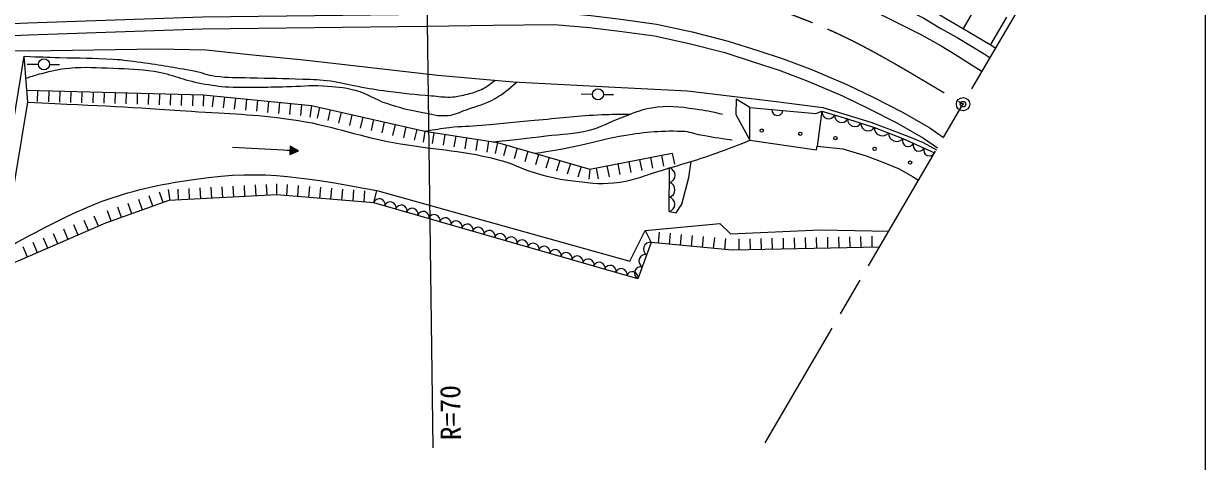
# Model space of a CAD drawing. Units: millimetres, scale not verified. Extents: x 40000 to 680000, y 20000 to 380000.
# Drawn here: x 472358 to 579000, y 265678 to 305208 of the extents above; entities that cross this region are included whole.
import ezdxf
from ezdxf.enums import TextEntityAlignment as Align

# ---------------------------------------------------------------- set-up
doc = ezdxf.new("R2010")
doc.units = ezdxf.units.MM
doc.header["$LTSCALE"] = 1000
doc.header["$PDMODE"] = 32
doc.header["$PDSIZE"] = 500
doc.linetypes.add('CHAIN', pattern=[18.5, 12, -1.5, 3.5, -1.5])
for name, color, linetype, lineweight in [('M-BGD', 7, 'Continuous', 13), ('M-BMK', 2, 'CHAIN', 13), ('M-BMK-SRVR', 3, 'Continuous', 13), ('M-STR-HTXT', 7, 'Continuous', 13), ('M-TTL-BAND', 7, 'Continuous', 25)]:
    doc.layers.add(name, color=color, linetype=linetype, lineweight=lineweight)
doc.layers.add('M-OTRS', color=6, linetype='Continuous')
doc.styles.add('ＭＳ ゴシック', font='')
doc.styles.get('ＭＳ ゴシック').set_extended_font_data('MS Gothic')

msp = doc.modelspace()

# ---------------------------------------------------------------- linework, layer by layer
at = {"layer": 'M-BGD'}
for p, q in [((558595, 307224), (557154, 304773)), ((561046, 305783), (559598, 303320)), ((472879, 302764), (484510, 302946)), ((484510, 302946), (488830, 302855)), ((454904, 302825), (472879, 302764)), ((467406, 271585), (472395, 302257)), ((472730, 298106), (472395, 302257)), ((488830, 302855), (492731, 302427)), ((492731, 302427), (497900, 301904)), ((497900, 301904), (509749, 300547)), ((473703, 301517), (472691, 301517)), ((474702, 301530), (475609, 301529)), ((509749, 300547), (516521, 299950)), ((516521, 299950), (525717, 299477)), ((472642, 299206), (488595, 298770)), ((473621, 299179), (473594, 298179)), ((474621, 299152), (474593, 298152)), ((475620, 299125), (475593, 298125)), ((476620, 299097), (476593, 298098)), ((477619, 299070), (477592, 298070)), ((478619, 299043), (478592, 298043)), ((479619, 299015), (479591, 298016)), ((480618, 298988), (480591, 297988)), ((481618, 298961), (481591, 297961)), ((482618, 298934), (482590, 297934)), ((483617, 298906), (483590, 297907)), ((484617, 298879), (484590, 297879)), ((485616, 298852), (485589, 297852)), ((486616, 298824), (486589, 297825)), ((487616, 298797), (487588, 297798)), ((488595, 298770), (488556, 297750)), ((488595, 298770), (498324, 297807)), ((489479, 298683), (489381, 297688)), ((523689, 298809), (522676, 298824)), ((524688, 298808), (525594, 298794)), ((525717, 299477), (532259, 299150)), ((532259, 299150), (540256, 298169)), ((468449, 272273), (472730, 298106)), ((490474, 298584), (490376, 297589)), ((491469, 298486), (491371, 297491)), ((492464, 298387), (492366, 297392)), ((493460, 298289), (493361, 297294)), ((494455, 298190), (494356, 297195)), ((495450, 298092), (495351, 297097)), ((496445, 297993), (496346, 296998)), ((497440, 297895), (497342, 296900)), ((498324, 297807), (498176, 296773)), ((498324, 297807), (508562, 295487)), ((499054, 297642), (498833, 296666)), ((536669, 298373), (536637, 296994)), ((537890, 297631), (536669, 298373)), ((537897, 294679), (537890, 297631)), ((540256, 298169), (544471, 297627)), ((544471, 297627), (548800, 296303)), ((500029, 297421), (499808, 296445)), ((501005, 297200), (500784, 296224)), ((501980, 296979), (501759, 296003)), ((502955, 296758), (502734, 295782)), ((503930, 296537), (503709, 295561)), ((536637, 296994), (537897, 294679)), ((544393, 297295), (543981, 294145)), ((504906, 296316), (504685, 295340)), ((505881, 296095), (505660, 295119)), ((506856, 295874), (506635, 294898)), ((507832, 295653), (507611, 294677)), ((508562, 295487), (508408, 294499)), ((508562, 295487), (515122, 294469)), ((548800, 296303), (552148, 295043)), ((509372, 295361), (509218, 294373)), ((510360, 295208), (510206, 294220)), ((511348, 295055), (511195, 294067)), ((512336, 294902), (512183, 293913)), ((513324, 294748), (513171, 293760)), ((514312, 294595), (514159, 293607)), ((515122, 294469), (514913, 293475)), ((515122, 294469), (523464, 292058)), ((537897, 294679), (543917, 293796)), ((552148, 295043), (553521, 294461)), ((553521, 294461), (554728, 293818)), ((491201, 294054), (496393, 293766)), ((496133, 293780), (496393, 293766)), ((496415, 294155), (496371, 293376)), ((496371, 293376), (497172, 293722)), ((496373, 293402), (496425, 293399)), ((496374, 293428), (496478, 293422)), ((496376, 293454), (496531, 293445)), ((496377, 293480), (496585, 293468)), ((496378, 293506), (496638, 293492)), ((496380, 293532), (496691, 293515)), ((496381, 293558), (496745, 293538)), ((496383, 293584), (496798, 293561)), ((496384, 293610), (496852, 293584)), ((496386, 293636), (496905, 293607)), ((496387, 293662), (496958, 293630)), ((496389, 293688), (497012, 293653)), ((496390, 293714), (497065, 293676)), ((496391, 293740), (497118, 293699)), ((496393, 293766), (497172, 293722)), ((496394, 293792), (497121, 293751)), ((496396, 293817), (497071, 293780)), ((496397, 293843), (497020, 293809)), ((496399, 293869), (496970, 293838)), ((496400, 293895), (496919, 293867)), ((496402, 293921), (496869, 293895)), ((496403, 293947), (496818, 293924)), ((496404, 293973), (496768, 293953)), ((496406, 293999), (496717, 293982)), ((496407, 294025), (496667, 294011)), ((496409, 294051), (496616, 294040)), ((496410, 294077), (496566, 294068)), ((496412, 294103), (496515, 294097)), ((496413, 294129), (496465, 294126)), ((497172, 293722), (496415, 294155)), ((515931, 294236), (515653, 293275)), ((516892, 293958), (516614, 292997)), ((517852, 293680), (517575, 292719)), ((518813, 293402), (518535, 292442)), ((523464, 292058), (530889, 293511)), ((529908, 293319), (530100, 292337)), ((530889, 293511), (531081, 292529)), ((543917, 293796), (543981, 294145)), ((543981, 294145), (546283, 293903)), ((546283, 293903), (548392, 293273)), ((548392, 293273), (549894, 292691)), ((519774, 293125), (519496, 292164)), ((520734, 292847), (520457, 291886)), ((521695, 292569), (521417, 291609)), ((522656, 292291), (522378, 291331)), ((525001, 292358), (525193, 291377)), ((525982, 292550), (526174, 291569)), ((526964, 292742), (527156, 291761)), ((527945, 292935), (528137, 291953)), ((528926, 293127), (529118, 292145)), ((532381, 291307), (532600, 292760)), ((549894, 292691), (551372, 292085)), ((523464, 292058), (523360, 291172)), ((524019, 292166), (524211, 291185)), ((530612, 288230), (530655, 292177)), ((531751, 288908), (532381, 291307)), ((551372, 292085), (552584, 291407)), ((552584, 291407), (553118, 291058)), ((485577, 289229), (485418, 290224)), ((486342, 289269), (486289, 290268)), ((487340, 289322), (487287, 290321)), ((488339, 289375), (488286, 290374)), ((489337, 289428), (489284, 290427)), ((490336, 289481), (490283, 290480)), ((491335, 289534), (491281, 290533)), ((492333, 289587), (492280, 290586)), ((493332, 289641), (493279, 290639)), ((494330, 289694), (494277, 290692)), ((495211, 289740), (495220, 290750)), ((496100, 289669), (496180, 290666)), ((497097, 289589), (497177, 290586)), ((498094, 289509), (498174, 290506)), ((499090, 289429), (499171, 290425)), ((500087, 289349), (500167, 290345)), ((501084, 289269), (501164, 290265)), ((502081, 289188), (502161, 290185)), ((503078, 289108), (503158, 290105)), ((503967, 289037), (504221, 290148)), ((504221, 290148), (527068, 283750)), ((485461, 289222), (479754, 287187)), ((483079, 288373), (482743, 289315)), ((484020, 288709), (483685, 289650)), ((484962, 289045), (484626, 289986)), ((495211, 289740), (485461, 289222)), ((503967, 289037), (495211, 289740)), ((480253, 287365), (479917, 288307)), ((481195, 287701), (480859, 288643)), ((482137, 288037), (481801, 288979)), ((530612, 288230), (531242, 288133)), ((531242, 288133), (531751, 288908)), ((479754, 287187), (470236, 283055)), ((477289, 286116), (476890, 287034)), ((478206, 286515), (477808, 287432)), ((479123, 286913), (478725, 287830)), ((528449, 286512), (535180, 287158)), ((535180, 287158), (536161, 286213)), ((474537, 284922), (474138, 285839)), ((475454, 285320), (475056, 286237)), ((476371, 285718), (475973, 286636)), ((527068, 283750), (528449, 286512)), ((528449, 286512), (528987, 285429)), ((529650, 285368), (529742, 286364)), ((530645, 285276), (530737, 286272)), ((531641, 285184), (531733, 286180)), ((532637, 285092), (532729, 286088)), ((533633, 285000), (533725, 285996)), ((534628, 284908), (534720, 285904)), ((535624, 284816), (535716, 285812)), ((536161, 286213), (544239, 286594)), ((538942, 284808), (538922, 285808)), ((539942, 284828), (539922, 285828)), ((540941, 284848), (540921, 285848)), ((541941, 284868), (541921, 285868)), ((542941, 284888), (542921, 285888)), ((543941, 284908), (543921, 285908)), ((544239, 286594), (550437, 286465)), ((544941, 284928), (544921, 285928)), ((545940, 284948), (545920, 285948)), ((546940, 284968), (546920, 285968)), ((547940, 284988), (547920, 285988)), ((548940, 285008), (548920, 286008)), ((472702, 284125), (472304, 285043)), ((473619, 284524), (473221, 285441)), ((536942, 284768), (536922, 285768)), ((537942, 284788), (537922, 285788))]:
    msp.add_line(p, q, dxfattribs=at)
for points in [[(453766, 312676), (496784, 314339), (507096, 314689), (514073, 314853), (519941, 315072), (524857, 314851), (528779, 314493), (532172, 314050), (535230, 313467), (537909, 312875), (540068, 312249), (542448, 311495), (544088, 310894), (545524, 310410), (547758, 309600), (549857, 308619), (551654, 307773), (554071, 306565), (555645, 305631), (557098, 304807), (559577, 303334), (560084, 302996)], [(453811, 311677), (496820, 313340), (507125, 313690), (514103, 313853), (519937, 314071), (524789, 313853), (528669, 313499), (532013, 313063), (535029, 312487), (537662, 311906), (539778, 311292), (542124, 310549), (543756, 309951), (545194, 309466), (547375, 308675), (549432, 307714), (551217, 306874), (553592, 305686), (555143, 304765), (556597, 303942), (559044, 302488), (559580, 302131)], [(454369, 310830), (496679, 312533), (506925, 312901), (514049, 313095), (519931, 313295), (524850, 312980), (528582, 312519), (531901, 311913), (534864, 311341), (537529, 310614), (539565, 310057), (541915, 309305), (543575, 308682), (545053, 308100), (547161, 307252), (549245, 306283), (550965, 305386), (553312, 304229), (555169, 303195), (556402, 302441), (558540, 301109), (558853, 300886)], [(376915, 299460), (411040, 302106), (428518, 303389), (472741, 305275), (488488, 305835), (508704, 306059), (514712, 306156), (520267, 306229), (523541, 305956), (526259, 305614), (529482, 305171), (532678, 304473), (535926, 303636), (538622, 302778), (540906, 302042), (543535, 301033), (546700, 299671), (549023, 298565), (551678, 297200), (554138, 295784), (555377, 294928)], [(377002, 298373), (411122, 301019), (428582, 302301), (472784, 304186), (488513, 304745), (508719, 304969), (514728, 305066), (520229, 305139), (523427, 304872), (526117, 304533), (529291, 304097), (532426, 303412), (535624, 302588), (538290, 301740), (540543, 301013), (543124, 300023), (546250, 298678), (548540, 297588), (551157, 296243), (553556, 294862), (554826, 293984)], [(537890, 297631), (543851, 297086), (544393, 297295)], [(544393, 297295), (546720, 296600), (549127, 295841), (551711, 294823), (554569, 293545)], [(528987, 285429), (527791, 282166), (503967, 289037)], [(549595, 285021), (536287, 284755), (528987, 285429)]]:
    msp.add_lwpolyline(points, dxfattribs=at)
for centre, radius in [((474203, 301534), 500), ((524188, 298819), 500), ((538973, 295548), 150), ((542438, 295257), 150), ((545612, 294870), 150), ((549150, 293901), 150), ((552349, 292665), 150)]:
    msp.add_circle(centre, radius, dxfattribs=at)
for centre, radius, start, end in [((540380, 297403), 500, 174.77407, 354.77407), ((545009, 297235), 618, 174.40852, 332.33907), ((546172, 296887), 618, 174.40852, 332.33907), ((547366, 296552), 648, 175.70391, 329.28176), ((548569, 296172), 648, 175.70391, 329.28176), ((549858, 295803), 732, 177.00074, 320.01518), ((551150, 295294), 732, 177.00074, 320.01518), ((552197, 294631), 522, 158.35172, 333.45827), ((553149, 294205), 522, 158.35172, 333.45827), ((554102, 293779), 522, 158.35172, 333.45827), ((530465, 291521), 683, 284.91037, 73.85751), ((530451, 290205), 683, 284.91037, 73.85751), ((504458, 288878), 517, 345.78103, 162.04446), ((505451, 288591), 517, 345.78103, 162.04446), ((530437, 288890), 683, 284.91037, 73.85751), ((506444, 288305), 517, 345.78103, 162.04446), ((507437, 288019), 517, 345.78103, 162.04446), ((508429, 287732), 517, 345.78103, 162.04446), ((509422, 287446), 517, 345.78103, 162.04446), ((510415, 287160), 517, 345.78103, 162.04446), ((511407, 286874), 517, 345.78103, 162.04446), ((512400, 286587), 517, 345.78103, 162.04446), ((513393, 286301), 517, 345.78103, 162.04446), ((514385, 286015), 517, 345.78103, 162.04446), ((515378, 285728), 517, 345.78103, 162.04446), ((516371, 285442), 517, 345.78103, 162.04446), ((517363, 285156), 517, 345.78103, 162.04446), ((518356, 284870), 517, 345.78103, 162.04446), ((519349, 284583), 517, 345.78103, 162.04446), ((520342, 284297), 517, 345.78103, 162.04446), ((528868, 284856), 586, 78.27499, 241.48574), ((521334, 284011), 517, 345.78103, 162.04446), ((522327, 283724), 517, 345.78103, 162.04446), ((523320, 283438), 517, 345.78103, 162.04446), ((524312, 283152), 517, 345.78103, 162.04446), ((528469, 283768), 586, 78.27499, 241.48574), ((525305, 282866), 517, 345.78103, 162.04446), ((526298, 282579), 517, 345.78103, 162.04446), ((527290, 282293), 517, 345.78103, 162.04446), ((528071, 282681), 586, 78.27499, 241.48574)]:
    msp.add_arc(centre, radius, start, end, dxfattribs=at)
for points, knots in [([(472395, 302257), (473958, 302203), (474351, 302190), (475605, 302150), (477495, 302089), (478556, 302121), (480443, 302007), (481423, 301948), (481966, 301844), (482939, 301716), (484821, 301470), (485870, 301287), (487734, 300933), (488489, 300790), (488886, 300574), (489648, 300473), (490869, 300310), (491567, 300371), (492798, 300327), (494653, 300262), (495694, 300288), (497548, 300206), (498533, 300163), (499091, 300174), (500068, 300037), (501033, 299901), (501556, 299727), (502515, 299552), (503562, 299360), (504149, 299246), (505205, 299110), (506743, 298911), (507609, 298831), (509154, 298698), (509818, 298641), (510190, 298564), (510857, 298579), (511400, 298591), (511701, 298679), (512230, 298805), (512744, 298927), (513038, 298995), (513522, 299209), (514107, 299467), (514316, 299644), (514900, 300093)], [0, 0, 0, 0, 1, 1, 1, 2, 2, 2, 3, 3, 3, 4, 4, 4, 5, 5, 5, 6, 6, 6, 7, 7, 7, 8, 8, 8, 9, 9, 9, 10, 10, 10, 11, 11, 11, 12, 12, 12, 13, 13, 13, 14, 14, 14, 15, 15, 15, 15]), ([(472555, 300277), (473225, 300505), (473423, 300561), (473987, 300712), (474939, 300968), (475482, 301115), (476464, 301197), (478011, 301327), (478887, 301238), (480438, 301186), (481882, 301138), (482696, 301114), (484124, 300901), (485834, 300646), (486710, 300108), (488413, 299810), (489372, 299643), (489912, 299537), (490885, 299495), (492912, 299408), (494050, 299488), (496079, 299517), (497367, 299535), (498090, 299672), (499375, 299589), (500518, 299516), (501176, 299500), (502282, 299202), (503433, 298891), (503962, 298389), (505093, 298014), (506290, 297618), (506981, 297453), (508219, 297215), (509164, 297033), (509709, 296827), (510666, 296924), (511337, 296992), (511680, 297207), (512314, 297433), (513339, 297798), (513967, 297903), (514907, 298450), (515732, 298932), (516041, 299193), (516853, 299933)], [0, 0, 0, 0, 1, 1, 1, 2, 2, 2, 3, 3, 3, 4, 4, 4, 5, 5, 5, 6, 6, 6, 7, 7, 7, 8, 8, 8, 9, 9, 9, 10, 10, 10, 11, 11, 11, 12, 12, 12, 13, 13, 13, 14, 14, 14, 15, 15, 15, 15]), ([(472730, 298106), (479881, 297770), (481744, 297709), (487512, 297290), (491021, 297035), (493007, 297061), (496489, 296563), (500142, 296040), (502077, 295160), (505703, 294478), (509350, 293791), (511486, 293873), (515081, 292951), (516508, 292585), (517223, 292108), (518638, 291697), (520002, 291301), (520788, 291123), (522200, 290970), (523739, 290803), (524631, 290669), (526162, 290897), (527664, 291121), (528452, 291511), (529906, 291951), (531998, 292586), (533187, 292896), (535239, 293651), (536284, 294035), (536636, 294162), (537897, 294679)], [0, 0, 0, 0, 1, 1, 1, 2, 2, 2, 3, 3, 3, 4, 4, 4, 5, 5, 5, 6, 6, 6, 7, 7, 7, 8, 8, 8, 9, 9, 9, 10, 10, 10, 10]), ([(514757, 294526), (517043, 294771), (517634, 294832), (519473, 295064), (521018, 295258), (521913, 295218), (523423, 295597), (524577, 295886), (525138, 296309), (526258, 296711), (527326, 297094), (527902, 297417), (529021, 297608), (530542, 297868), (531442, 297724), (532970, 297511), (533935, 297377), (534299, 297312), (535418, 297026)], [0, 0, 0, 0, 1, 1, 1, 2, 2, 2, 3, 3, 3, 4, 4, 4, 5, 5, 5, 6, 6, 6, 6]), ([(508562, 295487), (509616, 295679), (509918, 295727), (510793, 295831), (511915, 295964), (512553, 295935), (513679, 296025), (515697, 296186), (516822, 296340), (518838, 296520), (521068, 296720), (522313, 296912), (524550, 296990), (525548, 297025), (525885, 297040), (527108, 297039)], [0, 0, 0, 0, 1, 1, 1, 2, 2, 2, 3, 3, 3, 4, 4, 4, 5, 5, 5, 5]), ([(518486, 293497), (520102, 293743), (520540, 293818), (521848, 294070), (523525, 294394), (524428, 294760), (526113, 295039), (528305, 295403), (529562, 295563), (531783, 295500), (532449, 295481), (532800, 295283), (533455, 295161), (534556, 294954), (534925, 294913), (536290, 294724)], [0, 0, 0, 0, 1, 1, 1, 2, 2, 2, 3, 3, 3, 4, 4, 4, 5, 5, 5, 5]), ([(470524, 284791), (477100, 288350), (479997, 289895), (486659, 290988), (493436, 292100), (496734, 291489), (504221, 290148)], [0, 0, 0, 0, 1, 1, 1, 2, 2, 2, 2])]:
    msp.add_open_spline(points, degree=3, knots=knots, dxfattribs=at)
at = {"layer": 'M-BMK'}
msp.add_line((539283, 267350), (578244, 334113), dxfattribs=at)
msp.add_open_spline([(508656, 310014), (510984, 310179), (511695, 310138), (513644, 310154), (522461, 310224), (527588, 310096), (536093, 307766), (544841, 305369), (548328, 303229), (557131, 297935)], degree=3, knots=[0, 0, 0, 0, 1, 1, 1, 2, 2, 2, 3, 3, 3, 3], dxfattribs=at)
at = {"layer": 'M-BMK-SRVR'}
msp.add_circle((557131, 297935), 600, dxfattribs=at)
at = {"layer": 'M-OTRS'}
msp.add_point((557131, 297935), dxfattribs=at)
at = {"layer": 'M-STR-HTXT'}
msp.add_line((508707, 309960), (509277, 266895), dxfattribs=at)
at = {"layer": 'M-TTL-BAND'}
msp.add_line((579000, 20000), (579000, 370000), dxfattribs=at)

# ---------------------------------------------------------------- texts
at = {"layer": 'M-STR-HTXT', "style": 'ＭＳ ゴシック'}
msp.add_text('R=70', height=1833, rotation=90.758, dxfattribs=at).set_placement((512336, 270099), align=Align.BOTTOM_CENTER)

doc.saveas('drawing.dxf')
